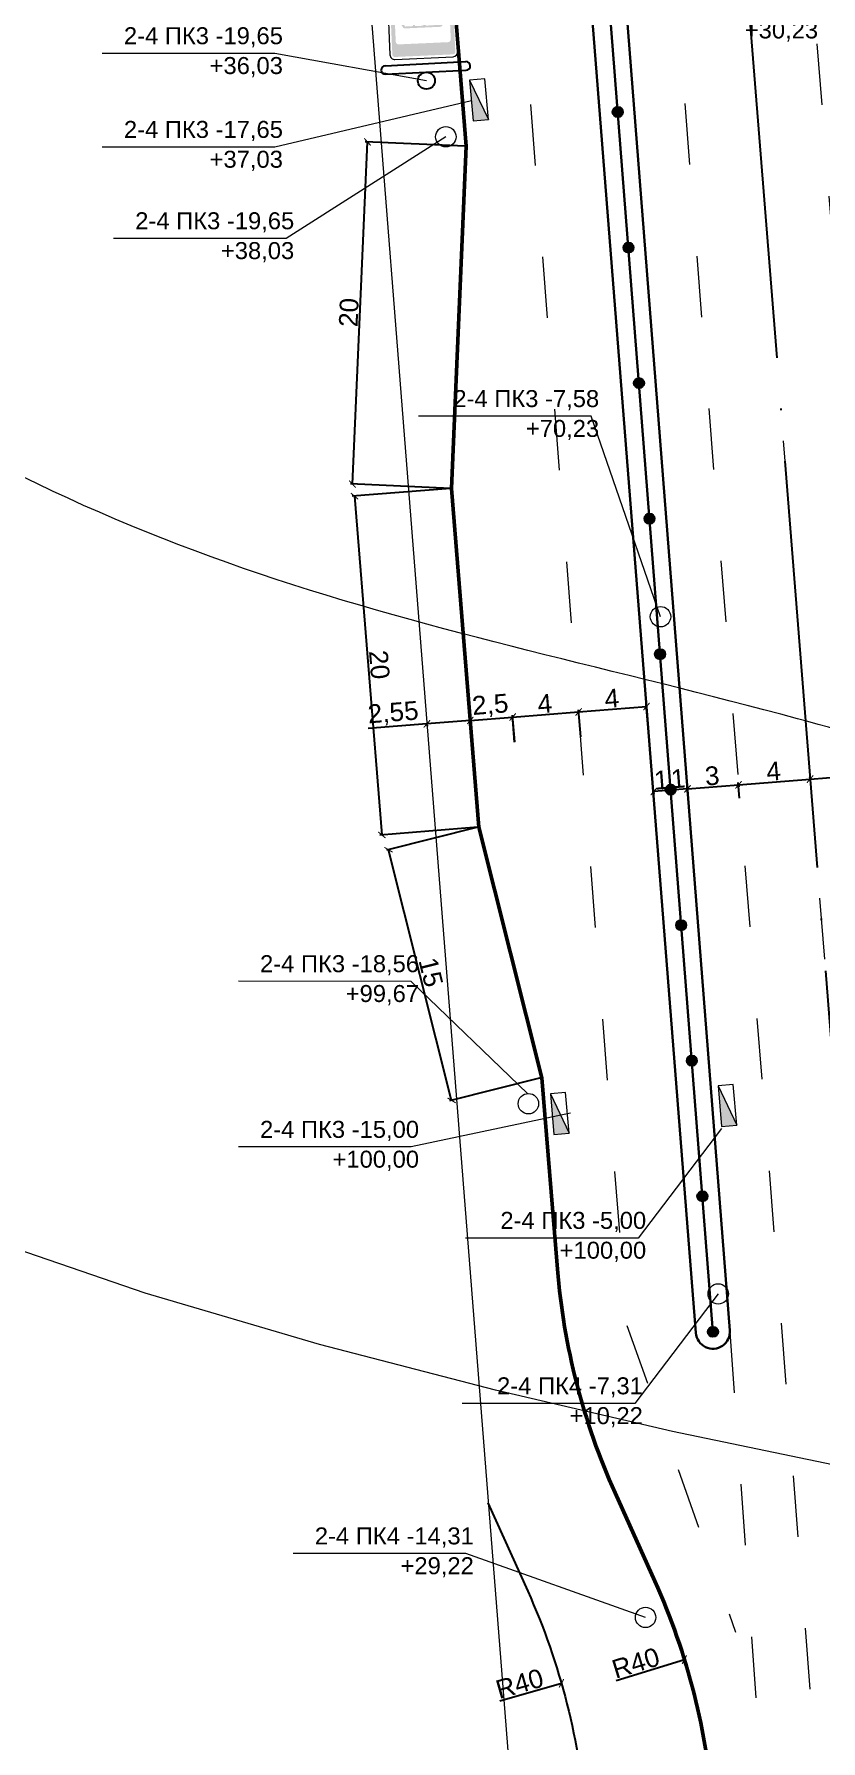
# Model space of a CAD drawing. Header units: millimetres. Extents: x -2123 to 34701, y -1286 to 835.
# Drawn here: x 1737.5 to 1783.7, y -167.2 to -66.8 of the extents above; entities that cross this region are included whole.
import ezdxf

# ---------------------------------------------------------------- set-up
doc = ezdxf.new("R2010")
doc.units = ezdxf.units.MM
doc.linetypes.add('ACAD_ISO03W100', pattern=[30, 12, -18])
doc.linetypes.add('ACAD_ISO04W100', pattern=[30, 24, -3, 0, -3])
doc.layers.get('0').update_dxf_attribs({"lineweight": 15})
for name, color, linetype, lineweight in [('1 Відмітки', 7, 'Continuous', 25), ('вертикалка', 6, 'Continuous', 15), ('Горизонталі', 7, 'Continuous', 18), ('Дор. Розм.', 7, 'Continuous', 50), ('дорога', 126, 'Continuous', 25), ('поздовжній профіль', 250, 'Continuous', 15), ('Позначки Наталії Симочко_Ном._пера__7', 7, 'Continuous', 18), ('Інж. мережі', 205, 'Continuous', 18)]:
    doc.layers.add(name, color=color, linetype=linetype, lineweight=lineweight)
doc.layers.add('Вісь', color=170, linetype='ACAD_ISO04W100')
doc.layers.add('Осі', color=164, linetype='Continuous')
doc.layers.add('Озелення', color=7, linetype='Continuous', lineweight=15, true_color=0x2bad00)
doc.styles.get("Standard").update_dxf_attribs({"font": 'arial.ttf'})
doc.styles.add('СГЕНЕРИР_СТИЛЬ_1', font='arial.ttf')
doc.dimstyles.new('Переход', dxfattribs={"dimscale": 0.1, "dimtxt": 11, "dimasz": 4, "dimexe": 1.25, "dimexo": 0.625, "dimgap": 0.9, "dimtad": 1, "dimtxsty": 'Standard', "dimblk": 'ARCHTICK', "dimcen": 2.5, "dimadec": 0, "dimazin": 0, "dimtfac": 1, "dimtmove": 0, "dimatfit": 3, "dimldrblk": 'ARCHTICK', "dimfxl": 1, "dimarcsym": 0})

# ---------------------------------------------------------------- blocks, each defined once
blk = doc.blocks.new('5-12')
h = blk.add_hatch(color=5)
h.paths.add_polyline_path([(0.5, 4.89, 0.414214), (0.25, 4.64), (0.25, -4.64, 0.414214), (0.5, -4.89), (6.5, -4.89, 0.414214), (6.75, -4.64), (6.75, 4.64, 0.414214), (6.5, 4.89)])
h.paths.add_polyline_path([(6.04, 3.61, -0.414214), (6.34, 3.31), (6.34, -1.78, -0.414214), (6.04, -2.08), (0.96, -2.08, -0.414214), (0.66, -1.78), (0.66, 3.31, -0.414214), (0.96, 3.61)], flags=16)
h = blk.add_hatch(color=7)
edge = h.paths.add_edge_path()
edge.add_arc((5.71, 1.18), 0.2, 0, 31.0891)
edge.add_line((5.88, 1.28), (5.51, 1.9))
edge.add_arc((5.34, 1.79), 0.2, 31.0891, 90)
edge.add_line((5.34, 1.99), (1.7, 1.99))
edge.add_arc((1.7, 1.69), 0.3, 90, 146.6948)
edge.add_line((1.45, 1.86), (1.14, 1.39))
edge.add_arc((1.39, 1.23), 0.3, 146.6948, 180)
edge.add_line((1.09, 1.23), (1.09, 0.31))
edge.add_arc((1.29, 0.31), 0.2, 180, 270)
edge.add_line((1.29, 0.11), (1.43, 0.11))
edge.add_arc((1.97, 0.11), 0.536, 0, 180, ccw=False)
edge.add_line((2.5, 0.11), (4.28, 0.11))
edge.add_arc((4.81, 0.11), 0.536, 0, 180, ccw=False)
edge.add_line((5.35, 0.11), (5.71, 0.11))
edge.add_arc((5.71, 0.31), 0.2, 270, 360)
edge.add_line((5.91, 0.31), (5.91, 1.18))
edge = h.paths.add_edge_path(flags=16)
edge.add_arc((5.26, 1.7), 0.1, 0, 90)
edge.add_line((5.26, 1.8), (4.57, 1.8))
edge.add_arc((4.57, 1.7), 0.1, 90, 180)
edge.add_line((4.47, 1.7), (4.47, 1.33))
edge.add_arc((4.57, 1.33), 0.1, 180, 270)
edge.add_line((4.57, 1.23), (5.44, 1.23))
edge.add_arc((5.44, 1.33), 0.1, 270, 360)
edge.add_line((5.54, 1.33), (5.36, 1.7))
edge = h.paths.add_edge_path(flags=16)
edge.add_arc((4.2, 1.33), 0.1, 270, 360)
edge.add_line((4.3, 1.33), (4.3, 1.7))
edge.add_arc((4.2, 1.7), 0.1, 0, 90)
edge.add_line((4.2, 1.8), (3.51, 1.8))
edge.add_arc((3.51, 1.7), 0.1, 90, 180)
edge.add_line((3.41, 1.7), (3.41, 1.33))
edge.add_arc((3.51, 1.33), 0.1, 180, 270)
edge.add_line((3.51, 1.23), (4.2, 1.23))
edge = h.paths.add_edge_path(flags=16)
edge.add_arc((3.09, 1.7), 0.1, 0, 90)
edge.add_line((3.09, 1.8), (2.4, 1.8))
edge.add_arc((2.4, 1.7), 0.1, 90, 180)
edge.add_line((2.3, 1.7), (2.3, 1.33))
edge.add_arc((2.4, 1.33), 0.1, 180, 270)
edge.add_line((2.4, 1.23), (3.09, 1.23))
edge.add_arc((3.09, 1.33), 0.1, 270, 360)
edge.add_line((3.19, 1.33), (3.19, 1.7))
edge = h.paths.add_edge_path(flags=16)
edge.add_arc((1.96, 1.33), 0.1, 270, 360)
edge.add_line((2.06, 1.33), (2.06, 1.7))
edge.add_arc((1.96, 1.7), 0.1, 0, 90)
edge.add_line((1.96, 1.8), (1.66, 1.8))
edge.add_arc((1.66, 1.7), 0.1, 90, 146.6948)
edge.add_line((1.58, 1.76), (1.33, 1.38))
edge.add_arc((1.42, 1.33), 0.1, 146.6948, 270)
edge.add_line((1.42, 1.23), (1.96, 1.23))
h = blk.add_hatch(color=7)
h.paths.add_polyline_path([(2.4, 0.11, 1), (1.54, 0.11, 1)])
h.paths.add_polyline_path([(1.74, 0.11, -1), (2.2, 0.11, -1)], flags=16)
h = blk.add_hatch(color=7)
h.paths.add_polyline_path([(5.24, 0.11, 1), (4.38, 0.11, 1)])
h.paths.add_polyline_path([(4.59, 0.11, -1), (5.04, 0.11, -1)], flags=16)
at = {"color": 5}
for p, q in [((0, 4.64), (0, -4.64)), ((6.5, 5.14), (0.5, 5.14)), ((7, -4.64), (7, 4.64)), ((0.5, -5.14), (6.5, -5.14))]:
    blk.add_line(p, q, dxfattribs=at)
for centre, start, end in [((0.5, 4.64), 90, 180), ((6.5, 4.64), 0, 90), ((0.5, -4.64), 180, 270), ((6.5, -4.64), 270, 0)]:
    blk.add_arc(centre, 0.5, start, end, dxfattribs=at)
blk = doc.blocks.new('_ArchTick')
at = {"color": 0, "linetype": 'ByBlock', "const_width": 0.15}
blk.add_lwpolyline([(-0.5, -0.5), (0.5, 0.5)], dxfattribs=at)
blk = doc.blocks.new('*D810')
at = {"layer": 'Defpoints', "color": 0, "lineweight": 20, "transparency": 16777216}
for p in [(1765.14, -42.99), (1721.48, -67.05)]:
    blk.add_point(p, dxfattribs=at)
at = {"layer": 'вертикалка', "color": 0, "lineweight": -2, "transparency": 16777216}
blk.add_line((1753.07, -49.64), (1765.14, -42.99), dxfattribs=at)
at = {"layer": 'вертикалка', "color": 0, "lineweight": -2, "transparency": 16777216, "xscale": 0.4, "yscale": 0.4, "zscale": 0.4, "rotation": 28.85001544629626}
blk.add_blockref('_ArchTick', (1765.14, -42.99), dxfattribs=at)
at = {"layer": 'вертикалка', "color": 0, "lineweight": 20, "transparency": 16777216, "insert": (1753.98, -48.4), "char_height": 1.1, "attachment_point": 5, "rotation": 28.85}
blk.add_mtext('R50', dxfattribs=at)
blk = doc.blocks.new('*D814')
at = {"layer": 'Defpoints', "color": 0, "lineweight": 20, "transparency": 16777216}
for p in [(1768.48, -163.82), (1730.01, -174.81)]:
    blk.add_point(p, dxfattribs=at)
at = {"layer": 'вертикалка', "color": 0, "lineweight": -2, "transparency": 16777216}
blk.add_line((1764.85, -164.86), (1768.48, -163.82), dxfattribs=at)
at = {"layer": 'вертикалка', "color": 0, "lineweight": -2, "transparency": 16777216, "xscale": 0.4, "yscale": 0.4, "zscale": 0.4, "rotation": 15.93849663615199}
blk.add_blockref('_ArchTick', (1768.48, -163.82), dxfattribs=at)
at = {"layer": 'вертикалка', "color": 0, "lineweight": 20, "transparency": 16777216, "insert": (1766.02, -163.85), "char_height": 1.1, "attachment_point": 5, "rotation": 15.9385}
blk.add_mtext('R40', dxfattribs=at)
blk = doc.blocks.new('*D817')
at = {"layer": 'Defpoints', "color": 0, "lineweight": 20, "transparency": 16777216}
for p in [(1775.71, -162.43), (1737.49, -174.22)]:
    blk.add_point(p, dxfattribs=at)
at = {"layer": 'вертикалка', "color": 0, "lineweight": -2, "transparency": 16777216}
blk.add_line((1771.7, -163.67), (1775.71, -162.43), dxfattribs=at)
at = {"layer": 'вертикалка', "color": 0, "lineweight": -2, "transparency": 16777216, "xscale": 0.4, "yscale": 0.4, "zscale": 0.4, "rotation": 17.14514775787038}
blk.add_blockref('_ArchTick', (1775.71, -162.43), dxfattribs=at)
at = {"layer": 'вертикалка', "color": 0, "lineweight": 20, "transparency": 16777216, "insert": (1772.85, -162.63), "char_height": 1.1, "attachment_point": 5, "rotation": 17.1451}
blk.add_mtext('R40', dxfattribs=at)
blk = doc.blocks.new('столб')
at = {"layer": 'поздовжній профіль', "color": 160}
for points in [[(-500, 0, 0, 0, 0), (-1000, 0, 350, 0, 0), (-1700, 0, 0, 0, 0)], [(500, 0, 0, 0, 0), (1000, 0, 350, 0, 0), (1700, 0, 0, 0, 0)]]:
    blk.add_lwpolyline(points, format="xyseb", dxfattribs=at)
blk.add_circle((0, 0), 500, dxfattribs=at)
blk = doc.blocks.new('6')
at = {"layer": '1 Відмітки', "transparency": 33554559}
h = blk.add_hatch(color=256, dxfattribs=at)
h.dxf.hatch_style = 1
edge = h.paths.add_edge_path()
edge.add_arc((-467.508, 342.132), 0.2, 0, 360)
at = {"layer": '1 Відмітки'}
blk.add_circle((-467.508, 342.132), 0.2, dxfattribs=at)
blk = doc.blocks.new('*U1013')
at = {"layer": 'Озелення', "lineweight": 20, "true_color": 0x000000}
h = blk.add_hatch(color=18, dxfattribs=at)
h.dxf.hatch_style = 1
edge = h.paths.add_edge_path()
edge.add_arc((0, 0), 0.301, -94.4575, 265.5425)
at = {"layer": '1 Відмітки', "color": 0, "xscale": 1.5, "yscale": 1.5, "zscale": 1.5, "rotation": 265.5425082136507}
blk.add_blockref('6', (-566.15, -659.26, -205), dxfattribs=at)
blk = doc.blocks.new('*U1014')
at = {"layer": 'вертикалка', "color": 0, "linetype": 'ByBlock', "lineweight": -2, "transparency": 16777216, "rotation": 94.45749178634932}
for p in [(4394.55, -1072.18, -200), (4395.18, -1080.16, -200), (4395.8, -1088.13, -200), (4396.42, -1096.11, -200), (4397.04, -1104.09, -200), (4397.66, -1112.06, -200), (4398.28, -1120.04, -200), (4398.91, -1128.01, -200), (4399.53, -1135.99, -200), (4400.15, -1143.97, -200)]:
    blk.add_blockref('*U1013', p, dxfattribs=at)
blk = doc.blocks.new('*D1037')
at = {"layer": 'Defpoints', "color": 0, "transparency": 16777216}
for p in [(1778.89, -110.95), (1775.95, -112.03), (1778.96, -111.8)]:
    blk.add_point(p, dxfattribs=at)
at = {"layer": 'Інж. мережі', "color": 0, "lineweight": -2, "transparency": 16777216}
for p, q in [((1775.95, -111.97), (1775.88, -111.06)), ((1775.89, -111.19), (1778.89, -110.95)), ((1778.95, -111.73), (1778.88, -110.82))]:
    blk.add_line(p, q, dxfattribs=at)
at = {"layer": 'Інж. мережі', "color": 0, "lineweight": -2, "transparency": 16777216, "xscale": 0.4, "yscale": 0.4, "zscale": 0.4}
for p, rotation in [((1775.89, -111.19), 184.5113972673589), ((1778.89, -110.95), 4.511397267358942)]:
    blk.add_blockref('_ArchTick', p, dxfattribs=dict(at, rotation=rotation))
at = {"layer": 'Інж. мережі', "color": 0, "transparency": 16777216, "insert": (1777.34, -110.42), "char_height": 1.1, "attachment_point": 5, "rotation": 4.5114}
blk.add_mtext('3', dxfattribs=at)
blk = doc.blocks.new('*D1038')
at = {"layer": 'Defpoints', "color": 0, "transparency": 16777216}
for p in [(1778.89, -110.95), (1783.1, -110.61), (1783.1, -110.61)]:
    blk.add_point(p, dxfattribs=at)
at = {"layer": 'Інж. мережі', "color": 0, "lineweight": -2, "transparency": 16777216}
for p, q in [((1778.89, -110.95), (1783.1, -110.61)), ((1778.9, -111.01), (1778.9, -111.07)), ((1783.1, -110.55), (1783.09, -110.49))]:
    blk.add_line(p, q, dxfattribs=at)
at = {"layer": 'Інж. мережі', "color": 0, "lineweight": -2, "transparency": 16777216, "xscale": 0.4, "yscale": 0.4, "zscale": 0.4}
for p, rotation in [((1783.1, -110.61), 4.532528674403104), ((1778.89, -110.95), 184.5325286744031)]:
    blk.add_blockref('_ArchTick', p, dxfattribs=dict(at, rotation=rotation))
at = {"layer": 'Інж. мережі', "color": 0, "transparency": 16777216, "insert": (1780.95, -110.14), "char_height": 1.1, "attachment_point": 5, "rotation": 4.5325}
blk.add_mtext('4', dxfattribs=at)
blk = doc.blocks.new('*D1039')
at = {"layer": 'Defpoints', "color": 0, "transparency": 16777216}
for p in [(1786.89, -110.31), (1786.89, -110.31), (1783.1, -110.61)]:
    blk.add_point(p, dxfattribs=at)
at = {"layer": 'Інж. мережі', "color": 0, "lineweight": -2, "transparency": 16777216}
for p, q in [((1783.1, -110.61), (1786.89, -110.31)), ((1786.9, -110.38), (1786.9, -110.44)), ((1783.11, -110.68), (1783.11, -110.74))]:
    blk.add_line(p, q, dxfattribs=at)
at = {"layer": 'Інж. мережі', "color": 0, "lineweight": -2, "transparency": 16777216, "xscale": 0.4, "yscale": 0.4, "zscale": 0.4}
for p, rotation in [((1783.1, -110.61), 184.5325286744024), ((1786.89, -110.31), 4.532528674402378)]:
    blk.add_blockref('_ArchTick', p, dxfattribs=dict(at, rotation=rotation))
at = {"layer": 'Інж. мережі', "color": 0, "transparency": 16777216, "insert": (1784.95, -109.83), "char_height": 1.1, "attachment_point": 5, "rotation": 4.5325}
blk.add_mtext('4', dxfattribs=at)
blk = doc.blocks.new('*D1041')
at = {"layer": 'Defpoints', "color": 0, "transparency": 16777216}
for p in [(1774.9, -111.26), (1774.9, -111.26), (1775.89, -111.18)]:
    blk.add_point(p, dxfattribs=at)
at = {"layer": 'Інж. мережі', "color": 0, "lineweight": -2, "transparency": 16777216}
for p, q in [((1775.89, -111.18), (1774.9, -111.26)), ((1774.9, -111.32), (1774.91, -111.39)), ((1775.89, -111.25), (1775.9, -111.31))]:
    blk.add_line(p, q, dxfattribs=at)
at = {"layer": 'Інж. мережі', "color": 0, "lineweight": -2, "transparency": 16777216, "xscale": 0.4, "yscale": 0.4, "zscale": 0.4}
for p, rotation in [((1774.9, -111.26), 184.4574917863492), ((1775.89, -111.18), 4.457491786349186)]:
    blk.add_blockref('_ArchTick', p, dxfattribs=dict(at, rotation=rotation))
at = {"layer": 'Інж. мережі', "color": 0, "transparency": 16777216, "insert": (1775.34, -110.58), "char_height": 1.1, "attachment_point": 5, "rotation": 4.4575}
blk.add_mtext('1', dxfattribs=at)
blk = doc.blocks.new('*D1042')
at = {"layer": 'Defpoints', "color": 0, "transparency": 16777216}
for p in [(1773.91, -111.34), (1773.91, -111.34), (1774.9, -111.26)]:
    blk.add_point(p, dxfattribs=at)
at = {"layer": 'Інж. мережі', "color": 0, "lineweight": -2, "transparency": 16777216}
for p, q in [((1774.9, -111.26), (1773.91, -111.34)), ((1773.91, -111.4), (1773.92, -111.46)), ((1774.9, -111.32), (1774.91, -111.39))]:
    blk.add_line(p, q, dxfattribs=at)
at = {"layer": 'Інж. мережі', "color": 0, "lineweight": -2, "transparency": 16777216, "xscale": 0.4, "yscale": 0.4, "zscale": 0.4}
for p, rotation in [((1773.91, -111.34), 184.4574917863492), ((1774.9, -111.26), 4.457491786349186)]:
    blk.add_blockref('_ArchTick', p, dxfattribs=dict(at, rotation=rotation))
at = {"layer": 'Інж. мережі', "color": 0, "transparency": 16777216, "insert": (1774.35, -110.66), "char_height": 1.1, "attachment_point": 5, "rotation": 4.4575}
blk.add_mtext('1', dxfattribs=at)
blk = doc.blocks.new('*D1045')
at = {"layer": 'Defpoints', "color": 0, "transparency": 16777216}
for p in [(1762.01, -93.5), (1763.63, -113.43), (1757.92, -113.9)]:
    blk.add_point(p, dxfattribs=at)
at = {"layer": 'Інж. мережі', "color": 0, "lineweight": -2, "transparency": 16777216}
for p, q in [((1761.95, -93.5), (1756.18, -93.97)), ((1756.31, -93.96), (1757.92, -113.9)), ((1763.56, -113.44), (1757.8, -113.91))]:
    blk.add_line(p, q, dxfattribs=at)
at = {"layer": 'Інж. мережі', "color": 0, "lineweight": -2, "transparency": 16777216, "xscale": 0.4, "yscale": 0.4, "zscale": 0.4}
for p, rotation in [((1756.31, -93.96), 94.64057326908797), ((1757.92, -113.9), 274.640573269088)]:
    blk.add_blockref('_ArchTick', p, dxfattribs=dict(at, rotation=rotation))
at = {"layer": 'Інж. мережі', "color": 0, "transparency": 16777216, "insert": (1757.77, -103.88), "char_height": 1.1, "attachment_point": 5, "rotation": 274.6406}
blk.add_mtext('20', dxfattribs=at)
blk = doc.blocks.new('*D1046')
at = {"layer": 'Defpoints', "color": 0, "transparency": 16777216}
for p in [(1757.07, -73.11), (1762.88, -73.36), (1762.01, -93.5)]:
    blk.add_point(p, dxfattribs=at)
at = {"layer": 'Інж. мережі', "color": 0, "lineweight": -2, "transparency": 16777216}
for p, q in [((1756.19, -93.25), (1757.07, -73.11)), ((1762.82, -73.36), (1756.94, -73.11)), ((1761.95, -93.5), (1756.07, -93.24))]:
    blk.add_line(p, q, dxfattribs=at)
at = {"layer": 'Інж. мережі', "color": 0, "lineweight": -2, "transparency": 16777216, "xscale": 0.4, "yscale": 0.4, "zscale": 0.4}
for p, rotation in [((1757.07, -73.11), 87.51555692018573), ((1756.19, -93.25), 267.5155569201858)]:
    blk.add_blockref('_ArchTick', p, dxfattribs=dict(at, rotation=rotation))
at = {"layer": 'Інж. мережі', "color": 0, "transparency": 16777216, "insert": (1755.98, -83.15), "char_height": 1.1, "attachment_point": 5, "rotation": 87.5156}
blk.add_mtext('20', dxfattribs=at)
blk = doc.blocks.new('*D1047')
at = {"layer": 'Defpoints', "color": 0, "transparency": 16777216}
for p in [(1763.63, -113.43), (1758.31, -114.77), (1767.33, -128.18)]:
    blk.add_point(p, dxfattribs=at)
at = {"layer": 'Інж. мережі', "color": 0, "lineweight": -2, "transparency": 16777216}
for p, q in [((1763.57, -113.45), (1758.19, -114.8)), ((1762.02, -129.52), (1758.31, -114.77)), ((1767.27, -128.2), (1761.9, -129.55))]:
    blk.add_line(p, q, dxfattribs=at)
at = {"layer": 'Інж. мережі', "color": 0, "lineweight": -2, "transparency": 16777216, "xscale": 0.4, "yscale": 0.4, "zscale": 0.4}
for p, rotation in [((1758.31, -114.77), 104.1028954771153), ((1762.02, -129.52), 284.1028954771153)]:
    blk.add_blockref('_ArchTick', p, dxfattribs=dict(at, rotation=rotation))
at = {"layer": 'Інж. мережі', "color": 0, "transparency": 16777216, "insert": (1760.8, -121.98), "char_height": 1.1, "attachment_point": 5, "rotation": 284.1029}
blk.add_mtext('15', dxfattribs=at)
blk = doc.blocks.new('*D1048')
at = {"layer": 'Defpoints', "color": 0, "transparency": 16777216}
for p in [(1765.61, -106.96), (1763.24, -108.69), (1765.73, -108.49)]:
    blk.add_point(p, dxfattribs=at)
at = {"layer": 'Інж. мережі', "color": 0, "lineweight": -2, "transparency": 16777216}
for p, q in [((1763.24, -108.63), (1763.11, -107.04)), ((1763.12, -107.16), (1765.61, -106.96)), ((1765.73, -108.42), (1765.6, -106.84))]:
    blk.add_line(p, q, dxfattribs=at)
at = {"layer": 'Інж. мережі', "color": 0, "lineweight": -2, "transparency": 16777216, "xscale": 0.4, "yscale": 0.4, "zscale": 0.4}
for p, rotation in [((1763.12, -107.16), 184.6405732690883), ((1765.61, -106.96), 4.640573269088251)]:
    blk.add_blockref('_ArchTick', p, dxfattribs=dict(at, rotation=rotation))
at = {"layer": 'Інж. мережі', "color": 0, "transparency": 16777216, "insert": (1764.3, -106.31), "char_height": 1.1, "attachment_point": 5, "rotation": 4.6406}
blk.add_mtext('2,5', dxfattribs=at)
blk = doc.blocks.new('*D1049')
at = {"layer": 'Defpoints', "color": 0, "transparency": 16777216}
for p in [(1769.49, -106.66), (1769.61, -108.19), (1765.73, -108.49)]:
    blk.add_point(p, dxfattribs=at)
at = {"layer": 'Інж. мережі', "color": 0, "lineweight": -2, "transparency": 16777216}
for p, q in [((1765.72, -108.43), (1765.6, -106.84)), ((1765.61, -106.96), (1769.49, -106.66)), ((1769.61, -108.12), (1769.48, -106.53))]:
    blk.add_line(p, q, dxfattribs=at)
at = {"layer": 'Інж. мережі', "color": 0, "lineweight": -2, "transparency": 16777216, "xscale": 0.4, "yscale": 0.4, "zscale": 0.4}
for p, rotation in [((1769.49, -106.66), 4.505139425155332), ((1765.61, -106.96), 184.5051394251554)]:
    blk.add_blockref('_ArchTick', p, dxfattribs=dict(at, rotation=rotation))
at = {"layer": 'Інж. мережі', "color": 0, "transparency": 16777216, "insert": (1767.5, -106.17), "char_height": 1.1, "attachment_point": 5, "rotation": 4.5051}
blk.add_mtext('4', dxfattribs=at)
blk = doc.blocks.new('*D1050')
at = {"layer": 'Defpoints', "color": 0, "transparency": 16777216}
for p in [(1773.48, -106.34), (1769.61, -108.19), (1773.6, -107.87)]:
    blk.add_point(p, dxfattribs=at)
at = {"layer": 'Інж. мережі', "color": 0, "lineweight": -2, "transparency": 16777216}
for p, q in [((1769.49, -106.66), (1773.48, -106.34)), ((1773.6, -107.81), (1773.47, -106.22)), ((1769.61, -108.12), (1769.48, -106.53))]:
    blk.add_line(p, q, dxfattribs=at)
at = {"layer": 'Інж. мережі', "color": 0, "lineweight": -2, "transparency": 16777216, "xscale": 0.4, "yscale": 0.4, "zscale": 0.4}
for p, rotation in [((1769.49, -106.66), 184.5051394251552), ((1773.48, -106.34), 4.505139425155128)]:
    blk.add_blockref('_ArchTick', p, dxfattribs=dict(at, rotation=rotation))
at = {"layer": 'Інж. мережі', "color": 0, "transparency": 16777216, "insert": (1771.44, -105.86), "char_height": 1.1, "attachment_point": 5, "rotation": 4.5051}
blk.add_mtext('4', dxfattribs=at)
blk = doc.blocks.new('*D1116')
at = {"layer": 'Defpoints', "color": 0, "transparency": 16777216}
for p in [(1760.57, -107.36), (1760.57, -107.36), (1763.12, -107.16)]:
    blk.add_point(p, dxfattribs=at)
at = {"layer": 'Інж. мережі', "color": 0, "lineweight": -2, "transparency": 16777216}
for p, q in [((1760.57, -107.36), (1757.12, -107.64)), ((1763.12, -107.16), (1760.57, -107.36)), ((1760.58, -107.43), (1760.58, -107.49)), ((1763.12, -107.23), (1763.13, -107.29))]:
    blk.add_line(p, q, dxfattribs=at)
at = {"layer": 'Інж. мережі', "color": 0, "lineweight": -2, "transparency": 16777216, "xscale": 0.4, "yscale": 0.4, "zscale": 0.4}
for p, rotation in [((1760.57, -107.36), 184.501328586593), ((1763.12, -107.16), 4.501328586592965)]:
    blk.add_blockref('_ArchTick', p, dxfattribs=dict(at, rotation=rotation))
at = {"layer": 'Інж. мережі', "color": 0, "transparency": 16777216, "insert": (1758.59, -106.77), "char_height": 1.1, "attachment_point": 5, "rotation": 4.5013}
blk.add_mtext('2,55', dxfattribs=at)

msp = doc.modelspace()

# ---------------------------------------------------------------- hatches: boundary and pattern name
at = {"layer": 'вертикалка'}
h = msp.add_hatch(color=0, dxfattribs=at)
h.dxf.hatch_style = 1
h.paths.add_polyline_path([(1763.078, -69.487), (1763.287, -71.878), (1764.183, -71.799)])
h = msp.add_hatch(color=0, dxfattribs=at)
h.dxf.hatch_style = 1
h.paths.add_polyline_path([(1767.829, -129.138), (1768.038, -131.528), (1768.935, -131.45)])
h = msp.add_hatch(color=0, dxfattribs=at)
h.dxf.hatch_style = 1
h.paths.add_polyline_path([(1777.688, -128.668), (1777.897, -131.059), (1778.794, -130.981)])
at = {"layer": 'Озелення', "lineweight": 20}
h = msp.add_hatch(dxfattribs=at)
h.set_pattern_fill('GRASS', color=0, scale=0.1)
h.paths.add_polyline_path([(1595.841, 42.076), (1581.276, 42.092), (1581.035, 40.819), (1580.766, 39.29), (1580.515, 37.744), (1580.418, 37.093), (1598.835, 37.072), (1598.837, 39.072, 0.4142136)])
h.paths.add_polyline_path([(1581.276, 42.092), (1579.535, 42.094), (1579.529, 37.094), (1580.418, 37.093), (1580.515, 37.744), (1580.766, 39.29), (1581.035, 40.819)])
h.paths.add_polyline_path([(1624.83, 21.03), (1625.028, 22.043), (1579.512, 22.094), (1579.506, 17.094), (1624.745, 17.043)])
h.paths.add_polyline_path([(1649.878, 19.436, -0.4145469), (1652.386, 21.94), (1640.351, 21.965), (1639.374, 20.483, -0.2521436), (1639.644, 19.982, -1), (1638.444, 19.982, -0.5972608), (1639.374, 20.483), (1640.391, 22.025), (1625.028, 22.043), (1624.83, 21.03), (1624.745, 17.043), (1651.751, 17.012, -0.3413729)])
h.paths.add_polyline_path([(1660.449, 22.002), (1640.391, 22.025), (1640.351, 21.965), (1652.386, 21.94, 0.4145469), (1649.878, 19.436, 0.3413729), (1651.751, 17.012), (1660.625, 17.002, -0.2963597), (1660.476, 17.23)])
h.paths.add_polyline_path([(1663.815, 19.999), (1663.818, 21.999), (1660.949, 22.002), (1660.962, 19.608, -1.0028232), (1661.962, 19.61, -0.9971848), (1660.962, 19.608), (1660.976, 17.233, -0.2999659), (1660.826, 17.002, 0.4128913)])
h.paths.add_polyline_path([(1801.302, -172.339, 0.4142136), (1798.076, -169.584), (1800.571, -201.333), (1801.096, -201.421), (1802.042, -201.58), (1802.988, -201.736), (1803.62, -201.84)])
h.paths.add_polyline_path([(1777.389, -171.378), (1777.153, -171.397, 0.4142136), (1774.397, -174.623), (1776.131, -196.693), (1776.357, -196.742), (1777.313, -196.944), (1778.269, -197.144), (1779.225, -197.342), (1779.238, -197.344)])
h.paths.add_polyline_path([(1779.238, -197.345), (1778.269, -197.144), (1777.313, -196.944), (1776.357, -196.742), (1776.131, -196.693), (1776.704, -203.98), (1779.694, -203.745)])
h.paths.add_polyline_path([(1994.689, 21.692), (1940.412, 21.754), (1940.41, 19.754, 0.4142136), (1943.406, 16.751), (1994.684, 16.692)])
h.paths.add_polyline_path([(1994.712, 41.692), (1907.341, 41.792), (1903.632, 41.004), (1898.312, 40.062), (1892.865, 39.018), (1890.065, 38.369), (1887.198, 37.588), (1884.807, 36.817), (1994.706, 36.692)])

# ---------------------------------------------------------------- linework, layer by layer
at = {"layer": 'вертикалка', "color": 0}
for p, q in [((1763.078, -69.487, 200), (1764.183, -71.799, 200)), ((1767.829, -129.138, 200), (1768.935, -131.45, 200)), ((1777.688, -128.668, 200), (1778.794, -130.981, 200))]:
    msp.add_line(p, q, dxfattribs=at)
at = {"layer": 'вертикалка', "color": 0, "elevation": 200}
for points in [[(1763.287, -71.878), (1764.183, -71.799), (1763.974, -69.408), (1763.078, -69.487)], [(1768.038, -131.528), (1768.935, -131.45), (1768.726, -129.059), (1767.829, -129.138)], [(1777.897, -131.059), (1778.794, -130.981), (1778.584, -128.59), (1777.688, -128.668)]]:
    msp.add_lwpolyline(points, close=True, dxfattribs=at)
at = {"layer": 'Вісь', "color": 18, "true_color": 0x000000}
msp.add_lwpolyline([(1753.074, 268.177), (1790.418, -202.902)], dxfattribs=at)
at = {"layer": 'Горизонталі'}
msp.add_lwpolyline([(1902.312, -165.224), (1891.651, -164.39), (1880.992, -163.507), (1870.333, -162.565), (1859.676, -161.554), (1849.02, -160.463), (1838.37, -159.276), (1827.734, -157.973), (1817.119, -156.533), (1806.531, -154.936), (1795.978, -153.162), (1785.466, -151.191), (1775.003, -149.003), (1764.596, -146.577), (1754.254, -143.889), (1744.004, -140.861), (1733.884, -137.391)], dxfattribs=at)
at = {"layer": 'Горизонталі', "lineweight": 20}
msp.add_spline([(1931.631, -118.868), (1873.457, -122.108), (1832.047, -120.353), (1801.68, -112.829), (1782.356, -107.061), (1750.734, -98.534), (1722.332, -83.814), (1688.835, -41.436), (1674.271, -14.754), (1671.76, 1.247), (1682.144, 47.829), (1687.484, 86.621), (1691.959, 101.325), (1724.477, 131.493), (1762.005, 152.056), (1794.128, 172.872), (1881.485, 208.784)], degree=3, dxfattribs=at)
at = {"layer": 'Дор. Розм.', "color": 18, "true_color": 0x000000}
for points in [[(1579.512, 22.094), (1663.818, 21.999, -0.1747608), (1689.332, 12.767), (1747.756, -35.767, -0.2024604), (1762.073, -63.396), (1762.882, -73.363)], [(1767.331, -128.183), (1768.246, -139.449, 0.0856233), (1771.635, -152.62), (1773.97, -157.813, -0.088113), (1777.389, -171.378), (1779.694, -203.745)]]:
    msp.add_lwpolyline(points, format="xyb", dxfattribs=at)
msp.add_lwpolyline([(1762.882, -73.363), (1762.008, -93.5), (1763.626, -113.434), (1767.331, -128.183)], dxfattribs=at)
at = {"layer": 'дорога'}
for p, q in [((1758.115, -68.629), (1762.858, -68.389)), ((1758.14, -69.128), (1762.884, -68.889))]:
    msp.add_line(p, q, dxfattribs=at)
at = {"layer": 'дорога', "color": 18, "lineweight": 30, "true_color": 0x000000}
for points in [[(1778.381, -143.066), (1751.965, 194.664)], [(1777.383, -143.137), (1756.901, 119.61)]]:
    msp.add_lwpolyline(points, dxfattribs=at)
at = {"layer": 'дорога', "color": 18, "lineweight": 20, "true_color": 0x000000}
for points in [[(1778.38, -143.058), (1752.188, 191.877), (1751.965, 194.664)], [(1756.427, -54.727), (1768.23, -204.646)]]:
    msp.add_lwpolyline(points, dxfattribs=at)
at = {"layer": 'дорога', "color": 18, "lineweight": 30, "true_color": 0x000000}
msp.add_lwpolyline([(1776.386, -143.208), (1770.048, -62.768, 0.2024604), (1752.868, -29.613), (1751.009, -28.069, -0.7367126), (1751.739, -26.304, 0.0228117), (1756.841, -26.537), (1768.241, -26.55)], format="xyb", dxfattribs=at)
at = {"layer": 'дорога', "color": 18, "true_color": 0x000000}
msp.add_lwpolyline([(1764.158, -153.208), (1766.493, -158.401, -0.088113), (1769.912, -171.966), (1772.217, -204.333)], format="xyb", dxfattribs=at)
at = {"layer": 'дорога'}
msp.add_circle((1760.537, -69.508), 0.5, dxfattribs=at)
for centre, start, end in [((1758.127, -68.878), 92.88883, 272.88883), ((1762.871, -68.639), 272.88883, 92.88883)]:
    msp.add_arc(centre, 0.25, start, end, dxfattribs=at)
at = {"layer": 'дорога', "color": 18, "lineweight": 30, "true_color": 0x000000}
msp.add_arc((1777.383, -143.137), 1, 184.07011, 4.91647, dxfattribs=at)
at = {"layer": 'Осі', "color": 18, "linetype": 'ACAD_ISO03W100', "lineweight": 20, "ltscale": 0.3, "true_color": 0x000000, "elevation": 205}
msp.add_lwpolyline([(1753.074, 268.177), (1790.418, -202.902)], dxfattribs=at)
at = {"layer": 'Осі', "color": 18, "linetype": 'ACAD_ISO03W100', "lineweight": 20, "ltscale": 0.3, "true_color": 0x000000}
for points in [[(1771.493, 85.19), (1794.15, -202.609)], [(1772.19, -25.998), (1786.174, -203.236)], [(1772.333, -142.76), (1778.723, -160.818)], [(1778.383, -143.137), (1782.685, -203.511)]]:
    msp.add_lwpolyline(points, dxfattribs=at)
msp.add_lwpolyline([(1771.903, -137.298), (1766.06, -63.082, 0.2024604), (1750.312, -32.69), (1724.577, -11.311)], format="xyb", dxfattribs=at)
at = {"layer": 'Позначки Наталії Симочко_Ном._пера__7', "color": 7, "linetype": 'Continuous', "lineweight": 18}
for points in [[(1760.537, -69.508), (1751.632, -67.901), (1741.481, -67.9)], [(1763.183, -70.691), (1751.632, -73.415), (1741.481, -73.414)], [(1761.679, -72.81), (1752.297, -78.792), (1742.146, -78.791)], [(1774.304, -101.053), (1770.227, -89.257), (1760.076, -89.257)], [(1766.479, -129.117), (1759.636, -122.514), (1749.484, -122.513)], [(1769.004, -130.281), (1759.636, -132.263), (1749.484, -132.262)], [(1777.894, -131.172), (1772.992, -137.62), (1762.841, -137.619)], [(1777.698, -140.908), (1772.797, -147.357), (1762.646, -147.356)], [(1773.425, -159.948), (1762.858, -156.189), (1752.706, -156.189)]]:
    msp.add_lwpolyline(points, dxfattribs=at)

# ---------------------------------------------------------------- block references
at = {"color": 0, "linetype": 'Continuous', "xscale": 0.5702400000002614, "yscale": 0.5702400000002614, "zscale": 0.5702400000002614, "rotation": 182.5763669752192}
msp.add_blockref('5-12', (1762.263, -65.161), dxfattribs=at)
at = {"color": 0}
for p, xscale, yscale, zscale, rotation in [((1761.679, -72.81), 0.001200000000244472, 0.001200000000244472, 0.001200000000244472, 270.7039103117132), ((1774.304, -101.053), 0.001200000000244471, 0.001200000000244471, 0.001200000000244471, 275.4414632364986), ((1766.536, -129.714), 0.001200000000244471, 0.001200000000244471, 0.001200000000244471, 275.4414632364986), ((1777.698, -140.908), 0.001200000000244471, 0.001200000000244471, 0.001200000000244471, 275.4414632364986), ((1773.425, -159.948), 0.001200000000244472, 0.001200000000244472, 0.001200000000244472, 292.5291184552418)]:
    msp.add_blockref('столб', p, dxfattribs=dict(at, xscale=xscale, yscale=yscale, zscale=zscale, rotation=rotation))
at = {"layer": 'вертикалка', "color": 0, "lineweight": 20}
msp.add_blockref('*U1014', (-2622.766, 1000.829, 405), dxfattribs=at)

# ---------------------------------------------------------------- texts
at = {"layer": 'Позначки Наталії Симочко_Ном._пера__7', "color": 7, "linetype": 'Continuous', "lineweight": 18, "char_height": 1, "line_spacing_factor": 1.053334, "style": 'СГЕНЕРИР_СТИЛЬ_1'}
for s, insert, attachment_point in [('\\A1;2-4 ПК3 -7,65\\P   +30,23', (1778.096, -64.266), 1), ('\\A1;2-4 ПК3 -19,65\\P   +36,03', (1752.102, -66.362), 3), ('\\A1;2-4 ПК3 -17,65\\P   +37,03', (1752.102, -71.876), 3), ('\\A1;2-4 ПК3 -19,65\\P   +38,03', (1752.767, -77.253), 3), ('\\A1;2-4 ПК3 -7,58\\P   +70,23', (1770.697, -87.718), 3), ('\\A1;2-4 ПК3 -18,56\\P   +99,67', (1760.106, -120.975), 3), ('\\A1;2-4 ПК3 -15,00\\P   +100,00', (1760.106, -130.724), 3), ('\\A1;2-4 ПК3 -5,00\\P   +100,00', (1773.462, -136.081), 3), ('\\A1;2-4 ПК4 -7,31\\P   +10,22', (1773.267, -145.818), 3), ('\\A1;2-4 ПК4 -14,31\\P   +29,22', (1763.328, -154.651), 3)]:
    msp.add_mtext(s, dxfattribs=dict(at, insert=insert, attachment_point=attachment_point))

# ---------------------------------------------------------------- dimensions: what is measured, and where the dimension line sits
at = {"layer": 'вертикалка', "color": 5, "lineweight": 20}
dim = msp.add_radius_dim(center=(1721.476, -67.046), mpoint=(1765.145, -42.99), text='R50', dimstyle='Переход', dxfattribs=at)
dim.commit()
dim.dimension.update_dxf_attribs({"geometry": '*D810', "text_midpoint": (1754.295, -48.967), "dimtype": 164})
for center, mpoint, picture, middle in [((1737.49, -174.22), (1775.712, -162.429), '*D817', (1773.041, -163.253)), ((1730.013, -174.808), (1768.475, -163.824), '*D814', (1766.2, -164.474))]:
    dim = msp.add_radius_dim(center=center, mpoint=mpoint, dimstyle='Переход', dxfattribs=at)
    dim.commit()
    dim.dimension.update_dxf_attribs({"geometry": picture, "text_midpoint": middle, "dimtype": 164})
at = {"layer": 'Інж. мережі'}
for p1, p2, distance, text, picture, middle in [((1762.008, -93.5), (1762.882, -73.363), 5.819, '20', '*D1046', (1755.98, -83.151)), ((1765.729, -108.491), (1769.611, -108.185), 1.535, '4', '*D1049', (1767.499, -106.17)), ((1778.893, -110.948), (1783.102, -110.614), 0, '4', '*D1038', (1780.947, -110.143)), ((1783.102, -110.614), (1786.894, -110.314), 0, '4', '*D1039', (1784.948, -109.826)), ((1774.899, -111.262), (1773.91, -111.339), 0, '1', '*D1042', (1774.355, -110.66)), ((1775.888, -111.185), (1774.898, -111.262), 0, '1', '*D1041', (1775.343, -110.583)), ((1775.954, -112.032), (1778.96, -111.795), 0.85, '3', '*D1037', (1777.339, -110.416)), ((1767.331, -128.183), (1763.626, -113.434), 5.478, '15', '*D1047', (1760.798, -121.984))]:
    dim = msp.add_aligned_dim(p1=p1, p2=p2, distance=distance, text=text, dimstyle='Переход', dxfattribs=at)
    dim.commit()
    dim.dimension.update_dxf_attribs({"geometry": picture, "text_midpoint": middle})
for p1, p2, distance, picture, middle in [((1762.008, -93.5), (1763.626, -113.434), -5.72, '*D1045', (1757.765, -103.877)), ((1769.611, -108.185), (1773.602, -107.871), 1.535, '*D1050', (1771.435, -105.86)), ((1763.117, -107.163), (1760.571, -107.364), 0, '*D1116', (1758.586, -106.767)), ((1763.241, -108.687), (1765.732, -108.485), 1.529, '*D1048', (1764.302, -106.313))]:
    dim = msp.add_aligned_dim(p1=p1, p2=p2, distance=distance, dimstyle='Переход', dxfattribs=at)
    dim.commit()
    dim.dimension.update_dxf_attribs({"geometry": picture, "text_midpoint": middle})

doc.saveas('drawing.dxf')
